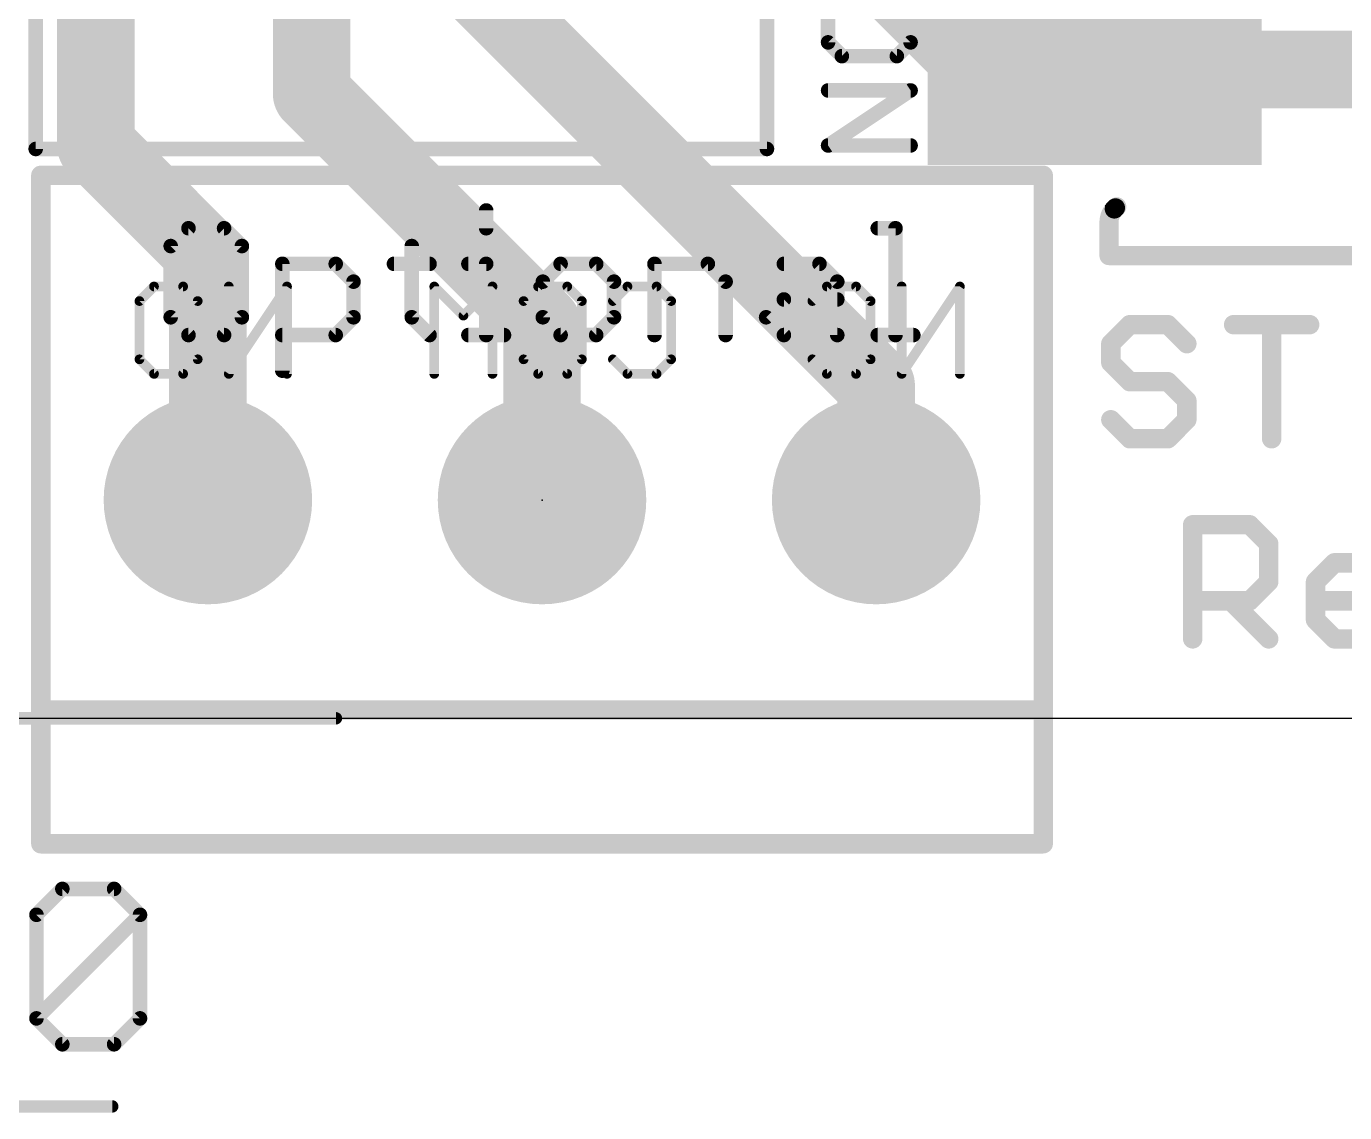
# Model space of a CAD drawing. Extents: x -4.3 to 39.5, y -6.1 to 27.1.
# Drawn here: x 10.47 to 24.28, y -4.13 to 7.25 of the extents above; entities that cross this region are included whole.
import ezdxf

# ---------------------------------------------------------------- set-up
doc = ezdxf.new("R2010")
doc.units = 0
for name, color, linetype in [('1', 12, 'CONTINUOUS'), ('17', 110, 'CONTINUOUS'), ('20', 53, 'CONTINUOUS'), ('21', 40, 'CONTINUOUS'), ('22', 6, 'CONTINUOUS'), ('23', 53, 'CONTINUOUS'), ('47', 253, 'CONTINUOUS')]:
    doc.layers.add(name, color=color, linetype=linetype)

# ---------------------------------------------------------------- blocks, each defined once
blk = doc.blocks.new('ROUNDP')
at = {"const_width": 0.5}
blk.add_lwpolyline([(0, -0.25, 1), (0, 0.25, 1), (0, -0.25)], format="xyb", dxfattribs=at)
blk = doc.blocks.new('RECT')
blk.add_solid([(-0.5, -0.5), (0.5, -0.5), (-0.5, 0.5), (0.5, 0.5)])

msp = doc.modelspace()

# ---------------------------------------------------------------- linework, layer by layer
at = {"layer": '1', "const_width": 0.8128}
for points in [[(13.462, 11.811), (13.462, 6.5405)], [(11.201, 9.752), (11.201, 6)], [(17.501, 9.752), (20.458, 6.795)], [(15.0495, 7.8105), (19.375, 3.485)], [(20.458, 6.795), (21.664, 6.795)], [(21.664, 6.795), (30.914, 6.795)], [(13.462, 6.5405), (15.875, 4.1275)], [(12.375, 4.826), (11.201, 6)], [(12.375, 4.826), (12.375, 2.286)], [(15.875, 4.1275), (15.875, 2.286)], [(19.375, 3.485), (19.375, 2.286)]]:
    msp.add_lwpolyline(points, dxfattribs=at)
at = {"layer": '1', "const_width": 0.4064}
for points in [[(20.458, 6.9982, 1), (20.458, 6.5918)], [(21.664, 6.9982, 1), (21.664, 6.5918)], [(21.664, 6.5918, 1), (21.664, 6.9982)], [(20.3143, 6.6513, 1), (20.6017, 6.9387)], [(13.6057, 6.6842, 1), (13.3183, 6.3968)], [(13.2588, 6.5405, 1), (13.6652, 6.5405)], [(11.3447, 6.1437, 1), (11.0573, 5.8563)], [(10.9978, 6, 1), (11.4042, 6)], [(12.5782, 4.826, 1), (12.1718, 4.826)], [(12.2313, 4.6823, 1), (12.5187, 4.9697)], [(16.0782, 4.1275, 1), (15.6718, 4.1275)], [(15.7313, 3.9838, 1), (16.0187, 4.2712)], [(19.5782, 3.485, 1), (19.1718, 3.485)], [(19.2313, 3.3413, 1), (19.5187, 3.6287)], [(12.1718, 2.286, 1), (12.5782, 2.286)], [(15.6718, 2.286, 1), (16.0782, 2.286)], [(19.1718, 2.286, 1), (19.5782, 2.286)]]:
    msp.add_lwpolyline(points, format="xyb", dxfattribs=at)
at = {"layer": '20'}
msp.add_line((2.54, 0), (31.623, 0), dxfattribs=at)
at = {"layer": '21'}
for points, const_width in [([(10.571, 20.962), (10.571, 5.962)], 0.1524), ([(18.231, 5.962), (18.231, 20.962)], 0.1524), ([(18.8715, 7.3664), (18.8715, 7.0783)], 0.1524), ([(19.7358, 7.0783), (19.7358, 7.3664)], 0.1524), ([(18.8715, 7.0783), (19.0155, 6.9342)], 0.1524), ([(19.5917, 6.9342), (19.7358, 7.0783)], 0.1524), ([(19.0155, 6.9342), (19.5917, 6.9342)], 0.1524), ([(18.8715, 5.9987), (19.7358, 6.5749)], 0.1524), ([(19.7358, 6.5749), (18.8715, 6.5749)], 0.1524), ([(10.571, 5.962), (18.231, 5.962)], 0.1524), ([(19.7358, 5.9987), (18.8715, 5.9987)], 0.1524), ([(10.625, 5.686), (10.625, 0.086)], 0.2032), ([(21.125, 5.686), (10.625, 5.686)], 0.2032), ([(21.125, 0.086), (21.125, 5.686)], 0.2032), ([(15.2901, 5.3182), (15.2901, 5.1318)], 0.1524), ([(21.832, 5.2778), (21.8394, 5.2925)], 0.2), ([(21.8394, 5.2925), (21.8481, 5.3066)], 0.2), ([(21.8481, 5.3066), (21.8581, 5.3202)], 0.2), ([(21.8581, 5.3202), (21.8636, 5.3268)], 0.2), ([(21.8636, 5.3268), (21.8694, 5.3332)], 0.2), ([(21.8694, 5.3332), (21.882, 5.3453)], 0.2), ([(21.882, 5.3453), (21.8959, 5.3564)], 0.2), ([(21.814, 5.195), (21.8141, 5.2024)], 0.2), ([(21.814, 5.195), (21.814, 4.845)], 0.2), ([(21.8141, 5.2024), (21.8153, 5.2174)], 0.2), ([(21.8153, 5.2174), (21.8176, 5.2326)], 0.2), ([(21.8176, 5.2326), (21.8192, 5.2402)], 0.2), ([(21.8192, 5.2402), (21.8211, 5.2478)], 0.2), ([(21.8211, 5.2478), (21.8259, 5.2629)], 0.2), ([(21.8259, 5.2629), (21.832, 5.2778)], 0.2), ([(12.1717, 5.1318), (11.9853, 4.9453)], 0.1524), ([(12.5446, 5.1318), (12.1717, 5.1318)], 0.1524), ([(12.731, 4.9453), (12.5446, 5.1318)], 0.1524), ([(19.3915, 5.1318), (19.5779, 5.1318)], 0.1524), ([(19.5779, 5.1318), (19.5779, 4.0132)], 0.1524), ([(11.9853, 4.9453), (11.9853, 4.1996)], 0.1524), ([(12.731, 4.1996), (12.731, 4.9453)], 0.1524), ([(14.5105, 4.9453), (14.5105, 4.1996)], 0.1524), ([(13.1547, 3.6404), (13.1547, 4.7589)], 0.1524), ([(13.1547, 4.7589), (13.714, 4.7589)], 0.1524), ([(13.714, 4.7589), (13.9004, 4.5725)], 0.1524), ([(14.3241, 4.7589), (14.6969, 4.7589)], 0.1524), ([(15.1037, 4.7589), (15.2901, 4.7589)], 0.1524), ([(15.2901, 4.7589), (15.2901, 4.0132)], 0.1524), ([(16.0697, 4.7589), (15.8833, 4.5725)], 0.1524), ([(16.4426, 4.7589), (16.0697, 4.7589)], 0.1524), ([(16.629, 4.5725), (16.4426, 4.7589)], 0.1524), ([(17.0527, 4.0132), (17.0527, 4.7589)], 0.1524), ([(17.0527, 4.7589), (17.612, 4.7589)], 0.1524), ([(17.612, 4.7589), (17.7984, 4.5725)], 0.1524), ([(18.4085, 4.7589), (18.7814, 4.7589)], 0.1524), ([(18.7814, 4.7589), (18.9678, 4.5725)], 0.1524), ([(21.814, 4.845), (33.314, 4.845)], 0.2), ([(13.9004, 4.5725), (13.9004, 4.1996)], 0.1524), ([(15.8833, 4.5725), (15.8833, 4.1996)], 0.1524), ([(16.629, 4.1996), (16.629, 4.5725)], 0.1524), ([(17.7984, 4.5725), (17.7984, 4.0132)], 0.1524), ([(18.9678, 4.5725), (18.9678, 4.0132)], 0.1524), ([(18.2221, 4.1996), (18.4085, 4.3861)], 0.1524), ([(18.4085, 4.3861), (18.9678, 4.3861)], 0.1524), ([(11.9853, 4.1996), (12.1717, 4.0132)], 0.1524), ([(12.5446, 4.0132), (12.731, 4.1996)], 0.1524), ([(13.9004, 4.1996), (13.714, 4.0132)], 0.1524), ([(14.5105, 4.1996), (14.6969, 4.0132)], 0.1524), ([(15.8833, 4.1996), (16.0697, 4.0132)], 0.1524), ([(16.4426, 4.0132), (16.629, 4.1996)], 0.1524), ([(18.4085, 4.0132), (18.2221, 4.1996)], 0.1524), ([(22.0322, 4.1222), (21.8331, 3.923)], 0.2032), ([(22.4305, 4.1222), (22.0322, 4.1222)], 0.2032), ([(22.6296, 3.923), (22.4305, 4.1222)], 0.2032), ([(23.1194, 4.1222), (23.916, 4.1222)], 0.2032), ([(23.5177, 2.9274), (23.5177, 4.1222)], 0.2032), ([(12.1717, 4.0132), (12.5446, 4.0132)], 0.1524), ([(13.714, 4.0132), (13.1547, 4.0132)], 0.1524), ([(15.1037, 4.0132), (15.4765, 4.0132)], 0.1524), ([(16.0697, 4.0132), (16.4426, 4.0132)], 0.1524), ([(18.9678, 4.0132), (18.4085, 4.0132)], 0.1524), ([(19.3915, 4.0132), (19.7643, 4.0132)], 0.1524), ([(21.8331, 3.923), (21.8331, 3.7239)], 0.2032), ([(21.8331, 3.7239), (22.0322, 3.5248)], 0.2032), ([(22.0322, 3.5248), (22.4305, 3.5248)], 0.2032), ([(22.4305, 3.5248), (22.6296, 3.3256)], 0.2032), ([(22.6296, 3.3256), (22.6296, 3.1265)], 0.2032), ([(22.0322, 2.9274), (21.8331, 3.1265)], 0.2032), ([(22.6296, 3.1265), (22.4305, 2.9274)], 0.2032), ([(22.4305, 2.9274), (22.0322, 2.9274)], 0.2032), ([(22.6906, 0.8319), (22.6906, 2.0267)], 0.2032), ([(22.6906, 2.0267), (23.2881, 2.0267)], 0.2032), ([(23.2881, 2.0267), (23.4872, 1.8275)], 0.2032), ([(23.4872, 1.8275), (23.4872, 1.4293)], 0.2032), ([(23.977, 1.4293), (24.1761, 1.6284)], 0.2032), ([(24.1761, 1.6284), (24.5744, 1.6284)], 0.2032), ([(23.4872, 1.4293), (23.2881, 1.2301)], 0.2032), ([(23.977, 1.031), (23.977, 1.4293)], 0.2032), ([(23.2881, 1.2301), (22.6906, 1.2301)], 0.2032), ([(23.0889, 1.2301), (23.4872, 0.8319)], 0.2032), ([(24.7735, 1.2301), (23.977, 1.2301)], 0.2032), ([(24.1761, 0.8319), (23.977, 1.031)], 0.2032), ([(24.5744, 0.8319), (24.1761, 0.8319)], 0.2032), ([(10.625, 0.086), (10.625, -1.314)], 0.2032), ([(10.625, 0.086), (21.125, 0.086)], 0.2032), ([(21.125, -1.314), (21.125, 0.086)], 0.2032), ([(10.625, -1.314), (21.125, -1.314)], 0.2032)]:
    msp.add_lwpolyline(points, dxfattribs=dict(at, const_width=const_width))
for points, const_width in [([(18.8984, 7.1052, 1), (18.8445, 7.0513)], 0.0762), ([(18.8334, 7.0783, 1), (18.9096, 7.0783)], 0.0762), ([(19.6977, 7.0783, 1), (19.7739, 7.0783)], 0.0762), ([(19.7627, 7.0513, 1), (19.7089, 7.1052)], 0.0762), ([(19.0155, 6.9723, 1), (19.0155, 6.8961)], 0.0762), ([(18.9886, 6.9073, 1), (19.0425, 6.9611)], 0.0762), ([(19.5648, 6.9611, 1), (19.6187, 6.9073)], 0.0762), ([(19.5917, 6.8961, 1), (19.5917, 6.9723)], 0.0762), ([(18.8715, 6.613, 1), (18.8715, 6.5368)], 0.0762), ([(19.7569, 6.5432, 1), (19.7147, 6.6066)], 0.0762), ([(19.7358, 6.5368, 1), (19.7358, 6.613)], 0.0762), ([(10.571, 6.0001, 1), (10.571, 5.9239)], 0.0762), ([(10.5329, 5.962, 1), (10.6091, 5.962)], 0.0762), ([(18.1929, 5.962, 1), (18.2691, 5.962)], 0.0762), ([(18.231, 5.9239, 1), (18.231, 6.0001)], 0.0762), ([(18.8503, 6.0304, 1), (18.8926, 5.967)], 0.0762), ([(18.8715, 6.0368, 1), (18.8715, 5.9606)], 0.0762), ([(19.7358, 5.9606, 1), (19.7358, 6.0368)], 0.0762), ([(10.6758, 5.686, 1), (10.5742, 5.686)], 0.1016), ([(10.625, 5.7368, 1), (10.625, 5.6352)], 0.1016), ([(21.1758, 5.686, 1), (21.0742, 5.686)], 0.1016), ([(21.125, 5.6352, 1), (21.125, 5.7368)], 0.1016), ([(15.3282, 5.3182, 1), (15.252, 5.3182)], 0.0762), ([(21.8841, 5.27, 1), (21.7947, 5.315)], 0.1), ([(21.8078, 5.3362, 1), (21.8884, 5.277)], 0.1), ([(21.8907, 5.2803, 1), (21.8055, 5.3329)], 0.1), ([(21.8197, 5.3522, 1), (21.8965, 5.2882)], 0.1), ([(21.8266, 5.3604, 1), (21.9006, 5.2932)], 0.1), ([(21.8984, 5.2906, 1), (21.8178, 5.3498)], 0.1), ([(21.8348, 5.3693, 1), (21.904, 5.2971)], 0.1), ([(21.902, 5.2948, 1), (21.8252, 5.3588)], 0.1), ([(21.8508, 5.3844, 1), (21.9132, 5.3062)], 0.1), ([(21.9064, 5.2996, 1), (21.8324, 5.3668)], 0.1), ([(21.9166, 5.3092, 1), (21.8474, 5.3814)], 0.1), ([(21.9271, 5.3173, 1), (21.8647, 5.3955)], 0.1), ([(21.864, 5.195, 1), (21.764, 5.195)], 0.1), ([(21.8641, 5.2017, 1), (21.7641, 5.2031)], 0.1), ([(21.7643, 5.2064, 1), (21.8639, 5.1984)], 0.1), ([(21.7659, 5.2249, 1), (21.8647, 5.2099)], 0.1), ([(21.8651, 5.2134, 1), (21.7655, 5.2214)], 0.1), ([(21.7687, 5.2429, 1), (21.8665, 5.2223)], 0.1), ([(21.867, 5.2251, 1), (21.7682, 5.2401)], 0.1), ([(21.7707, 5.2523, 1), (21.8677, 5.2281)], 0.1), ([(21.8681, 5.2299, 1), (21.7703, 5.2505)], 0.1), ([(21.7734, 5.2629, 1), (21.8688, 5.2327)], 0.1), ([(21.8696, 5.2357, 1), (21.7726, 5.2599)], 0.1), ([(21.7796, 5.2818, 1), (21.8722, 5.244)], 0.1), ([(21.8736, 5.2478, 1), (21.7782, 5.278)], 0.1), ([(21.7873, 5.3003, 1), (21.8767, 5.2553)], 0.1), ([(21.8783, 5.2589, 1), (21.7857, 5.2967)], 0.1), ([(21.7968, 5.3188, 1), (21.882, 5.2662)], 0.1), ([(12.1717, 5.1699, 1), (12.1717, 5.0937)], 0.0762), ([(12.1987, 5.1048, 1), (12.1448, 5.1587)], 0.0762), ([(12.5715, 5.1587, 1), (12.5176, 5.1048)], 0.0762), ([(12.5446, 5.0937, 1), (12.5446, 5.1699)], 0.0762), ([(15.252, 5.1318, 1), (15.3282, 5.1318)], 0.0762), ([(19.3915, 5.1699, 1), (19.3915, 5.0937)], 0.0762), ([(19.616, 5.1318, 1), (19.5398, 5.1318)], 0.0762), ([(19.5779, 5.0937, 1), (19.5779, 5.1699)], 0.0762), ([(21.764, 5.1957, 1), (21.864, 5.1943)], 0.1), ([(12.0234, 4.9453, 1), (11.9472, 4.9453)], 0.0762), ([(11.9584, 4.9723, 1), (12.0122, 4.9184)], 0.0762), ([(12.7691, 4.9453, 1), (12.6929, 4.9453)], 0.0762), ([(12.7041, 4.9184, 1), (12.7579, 4.9723)], 0.0762), ([(14.5486, 4.9453, 1), (14.4724, 4.9453)], 0.0762), ([(13.1928, 4.7589, 1), (13.1166, 4.7589)], 0.0762), ([(13.1547, 4.797, 1), (13.1547, 4.7208)], 0.0762), ([(13.7409, 4.7858, 1), (13.687, 4.732)], 0.0762), ([(13.714, 4.7208, 1), (13.714, 4.797)], 0.0762), ([(14.3241, 4.797, 1), (14.3241, 4.7208)], 0.0762), ([(14.6969, 4.7208, 1), (14.6969, 4.797)], 0.0762), ([(15.1037, 4.797, 1), (15.1037, 4.7208)], 0.0762), ([(15.3282, 4.7589, 1), (15.252, 4.7589)], 0.0762), ([(15.2901, 4.7208, 1), (15.2901, 4.797)], 0.0762), ([(16.0697, 4.797, 1), (16.0697, 4.7208)], 0.0762), ([(16.0967, 4.732, 1), (16.0428, 4.7858)], 0.0762), ([(16.4695, 4.7858, 1), (16.4156, 4.732)], 0.0762), ([(16.4426, 4.7208, 1), (16.4426, 4.797)], 0.0762), ([(17.0908, 4.7589, 1), (17.0146, 4.7589)], 0.0762), ([(17.0527, 4.797, 1), (17.0527, 4.7208)], 0.0762), ([(17.6389, 4.7858, 1), (17.585, 4.732)], 0.0762), ([(17.612, 4.7208, 1), (17.612, 4.797)], 0.0762), ([(18.4085, 4.797, 1), (18.4085, 4.7208)], 0.0762), ([(18.8083, 4.7858, 1), (18.7544, 4.732)], 0.0762), ([(18.7814, 4.7208, 1), (18.7814, 4.797)], 0.0762), ([(21.814, 4.895, 1), (21.814, 4.795)], 0.1), ([(21.764, 4.845, 1), (21.864, 4.845)], 0.1), ([(13.9385, 4.5725, 1), (13.8623, 4.5725)], 0.0762), ([(13.8735, 4.5455, 1), (13.9273, 4.5994)], 0.0762), ([(15.8563, 4.5994, 1), (15.9102, 4.5455)], 0.0762), ([(15.9214, 4.5725, 1), (15.8452, 4.5725)], 0.0762), ([(16.6671, 4.5725, 1), (16.5909, 4.5725)], 0.0762), ([(16.6021, 4.5455, 1), (16.6559, 4.5994)], 0.0762), ([(17.8365, 4.5725, 1), (17.7603, 4.5725)], 0.0762), ([(17.7714, 4.5455, 1), (17.8253, 4.5994)], 0.0762), ([(19.0059, 4.5725, 1), (18.9297, 4.5725)], 0.0762), ([(18.9408, 4.5455, 1), (18.9947, 4.5994)], 0.0762), ([(18.4085, 4.4242, 1), (18.4085, 4.3479)], 0.0762), ([(18.4355, 4.3591, 1), (18.3816, 4.413)], 0.0762), ([(18.9678, 4.3479, 1), (18.9678, 4.4242)], 0.0762), ([(12.0122, 4.2266, 1), (11.9584, 4.1727)], 0.0762), ([(11.9472, 4.1996, 1), (12.0234, 4.1996)], 0.0762), ([(12.6929, 4.1996, 1), (12.7691, 4.1996)], 0.0762), ([(12.7579, 4.1727, 1), (12.7041, 4.2266)], 0.0762), ([(13.8623, 4.1996, 1), (13.9385, 4.1996)], 0.0762), ([(13.9273, 4.1727, 1), (13.8735, 4.2266)], 0.0762), ([(14.5375, 4.2266, 1), (14.4836, 4.1727)], 0.0762), ([(14.4724, 4.1996, 1), (14.5486, 4.1996)], 0.0762), ([(15.9102, 4.2266, 1), (15.8563, 4.1727)], 0.0762), ([(15.8452, 4.1996, 1), (15.9214, 4.1996)], 0.0762), ([(16.5909, 4.1996, 1), (16.6671, 4.1996)], 0.0762), ([(16.6559, 4.1727, 1), (16.6021, 4.2266)], 0.0762), ([(18.249, 4.2266, 1), (18.1951, 4.1727)], 0.0762), ([(18.1951, 4.2266, 1), (18.249, 4.1727)], 0.0762), ([(22.0322, 4.173, 1), (22.0322, 4.0714)], 0.1016), ([(22.0681, 4.0862, 1), (21.9963, 4.1581)], 0.1016), ([(22.4664, 4.1581, 1), (22.3946, 4.0862)], 0.1016), ([(22.4305, 4.0714, 1), (22.4305, 4.173)], 0.1016), ([(23.1194, 4.173, 1), (23.1194, 4.0714)], 0.1016), ([(23.5685, 4.1222, 1), (23.4669, 4.1222)], 0.1016), ([(23.916, 4.0714, 1), (23.916, 4.173)], 0.1016), ([(12.1717, 4.0513, 1), (12.1717, 3.9751)], 0.0762), ([(12.1448, 3.9863, 1), (12.1987, 4.0401)], 0.0762), ([(12.5176, 4.0401, 1), (12.5715, 3.9863)], 0.0762), ([(12.5446, 3.9751, 1), (12.5446, 4.0513)], 0.0762), ([(13.1547, 4.0513, 1), (13.1547, 3.9751)], 0.0762), ([(13.687, 4.0401, 1), (13.7409, 3.9863)], 0.0762), ([(13.714, 3.9751, 1), (13.714, 4.0513)], 0.0762), ([(14.67, 3.9863, 1), (14.7239, 4.0401)], 0.0762), ([(15.1037, 4.0513, 1), (15.1037, 3.9751)], 0.0762), ([(15.252, 4.0132, 1), (15.3282, 4.0132)], 0.0762), ([(15.4765, 3.9751, 1), (15.4765, 4.0513)], 0.0762), ([(16.0697, 4.0513, 1), (16.0697, 3.9751)], 0.0762), ([(16.0428, 3.9863, 1), (16.0967, 4.0401)], 0.0762), ([(16.4156, 4.0401, 1), (16.4695, 3.9863)], 0.0762), ([(16.4426, 3.9751, 1), (16.4426, 4.0513)], 0.0762), ([(17.0146, 4.0132, 1), (17.0908, 4.0132)], 0.0762), ([(17.7603, 4.0132, 1), (17.8365, 4.0132)], 0.0762), ([(18.4085, 4.0513, 1), (18.4085, 3.9751)], 0.0762), ([(18.3816, 3.9863, 1), (18.4355, 4.0401)], 0.0762), ([(18.9297, 4.0132, 1), (19.0059, 4.0132)], 0.0762), ([(18.9678, 3.9751, 1), (18.9678, 4.0513)], 0.0762), ([(19.3915, 4.0513, 1), (19.3915, 3.9751)], 0.0762), ([(19.5398, 4.0132, 1), (19.616, 4.0132)], 0.0762), ([(19.7643, 3.9751, 1), (19.7643, 4.0513)], 0.0762), ([(21.8839, 3.923, 1), (21.7823, 3.923)], 0.1016), ([(21.7972, 3.959, 1), (21.869, 3.8871)], 0.1016), ([(22.5937, 3.8871, 1), (22.6656, 3.959)], 0.1016), ([(21.869, 3.7598, 1), (21.7972, 3.688)], 0.1016), ([(21.7823, 3.7239, 1), (21.8839, 3.7239)], 0.1016), ([(13.1166, 3.6404, 1), (13.1928, 3.6404)], 0.0762), ([(22.0322, 3.5756, 1), (22.0322, 3.474)], 0.1016), ([(21.9963, 3.4888, 1), (22.0681, 3.5607)], 0.1016), ([(22.4664, 3.5607, 1), (22.3946, 3.4888)], 0.1016), ([(22.4305, 3.474, 1), (22.4305, 3.5756)], 0.1016), ([(22.6804, 3.3256, 1), (22.5788, 3.3256)], 0.1016), ([(22.5937, 3.2897, 1), (22.6656, 3.3615)], 0.1016), ([(21.869, 3.1624, 1), (21.7972, 3.0906)], 0.1016), ([(22.5788, 3.1265, 1), (22.6804, 3.1265)], 0.1016), ([(22.6656, 3.0906, 1), (22.5937, 3.1624)], 0.1016), ([(22.0322, 2.9782, 1), (22.0322, 2.8765)], 0.1016), ([(21.9963, 2.8914, 1), (22.0681, 2.9633)], 0.1016), ([(22.3946, 2.9633, 1), (22.4664, 2.8914)], 0.1016), ([(22.4305, 2.8765, 1), (22.4305, 2.9782)], 0.1016), ([(23.4669, 2.9274, 1), (23.5685, 2.9274)], 0.1016), ([(22.7414, 2.0267, 1), (22.6398, 2.0267)], 0.1016), ([(22.6906, 2.0775, 1), (22.6906, 1.9759)], 0.1016), ([(23.324, 2.0626, 1), (23.2521, 1.9907)], 0.1016), ([(23.2881, 1.9759, 1), (23.2881, 2.0775)], 0.1016), ([(23.538, 1.8275, 1), (23.4364, 1.8275)], 0.1016), ([(23.4513, 1.7916, 1), (23.5231, 1.8635)], 0.1016), ([(24.1761, 1.6792, 1), (24.1761, 1.5776)], 0.1016), ([(24.212, 1.5925, 1), (24.1402, 1.6643)], 0.1016), ([(23.5231, 1.3933, 1), (23.4513, 1.4652)], 0.1016), ([(24.0278, 1.4293, 1), (23.9262, 1.4293)], 0.1016), ([(23.4364, 1.4293, 1), (23.538, 1.4293)], 0.1016), ([(23.9411, 1.4652, 1), (24.0129, 1.3933)], 0.1016), ([(22.6906, 1.2809, 1), (22.6906, 1.1793)], 0.1016), ([(23.1248, 1.266, 1), (23.053, 1.1942)], 0.1016), ([(23.2521, 1.266, 1), (23.324, 1.1942)], 0.1016), ([(23.2881, 1.1793, 1), (23.2881, 1.2809)], 0.1016), ([(23.977, 1.2809, 1), (23.977, 1.1793)], 0.1016), ([(24.0129, 1.0669, 1), (23.9411, 0.9951)], 0.1016), ([(23.9262, 1.031, 1), (24.0278, 1.031)], 0.1016), ([(22.6398, 0.8319, 1), (22.7414, 0.8319)], 0.1016), ([(23.4513, 0.7959, 1), (23.5231, 0.8678)], 0.1016), ([(24.1761, 0.8827, 1), (24.1761, 0.7811)], 0.1016), ([(24.1402, 0.7959, 1), (24.212, 0.8678)], 0.1016), ([(10.6758, 0.086, 1), (10.5742, 0.086)], 0.1016), ([(10.625, 0.1368, 1), (10.625, 0.0352)], 0.1016), ([(21.1758, 0.086, 1), (21.0742, 0.086)], 0.1016), ([(21.125, 0.0352, 1), (21.125, 0.1368)], 0.1016), ([(10.5742, 0.086, 1), (10.6758, 0.086)], 0.1016), ([(21.0742, 0.086, 1), (21.1758, 0.086)], 0.1016), ([(10.625, -1.2632, 1), (10.625, -1.3648)], 0.1016), ([(21.125, -1.3648, 1), (21.125, -1.2632)], 0.1016), ([(10.5742, -1.314, 1), (10.6758, -1.314)], 0.1016), ([(21.0742, -1.314, 1), (21.1758, -1.314)], 0.1016)]:
    msp.add_lwpolyline(points, format="xyb", dxfattribs=dict(at, const_width=const_width))
at = {"layer": '22', "const_width": 0.1016}
for points in [[(11.6581, 4.3695), (11.8106, 4.522)], [(11.8106, 4.522), (12.1157, 4.522)], [(12.1157, 4.522), (12.2682, 4.3695)], [(13.2037, 4.522), (12.5936, 3.6068)], [(12.5936, 3.6068), (12.5936, 4.522)], [(13.2037, 3.6068), (13.2037, 4.522)], [(15.0514, 4.2169), (14.7463, 4.522)], [(14.7463, 4.522), (14.7463, 3.6068)], [(15.3564, 4.522), (15.0514, 4.2169)], [(15.3564, 3.6068), (15.3564, 4.522)], [(15.6818, 4.3695), (15.8344, 4.522)], [(15.8344, 4.522), (16.1394, 4.522)], [(16.1394, 4.522), (16.292, 4.3695)], [(16.6174, 4.3695), (16.7699, 4.522)], [(16.7699, 4.522), (17.075, 4.522)], [(17.075, 4.522), (17.2275, 4.3695)], [(18.7066, 4.3695), (18.8591, 4.522)], [(18.8591, 4.522), (19.1642, 4.522)], [(19.1642, 4.522), (19.3167, 4.3695)], [(20.2522, 4.522), (19.6421, 3.6068)], [(19.6421, 3.6068), (19.6421, 4.522)], [(20.2522, 3.6068), (20.2522, 4.522)], [(11.6581, 3.7593), (11.6581, 4.3695)], [(12.2682, 4.3695), (12.2682, 3.7593)], [(15.6818, 3.7593), (15.6818, 4.3695)], [(16.292, 4.3695), (16.292, 3.7593)], [(17.2275, 4.3695), (17.2275, 3.7593)], [(19.3167, 4.3695), (19.3167, 3.7593)], [(11.8106, 3.6068), (11.6581, 3.7593)], [(12.2682, 3.7593), (12.1157, 3.6068)], [(15.8344, 3.6068), (15.6818, 3.7593)], [(16.292, 3.7593), (16.1394, 3.6068)], [(16.7699, 3.6068), (16.6174, 3.7593)], [(17.2275, 3.7593), (17.075, 3.6068)], [(18.8591, 3.6068), (18.7066, 3.7593)], [(19.3167, 3.7593), (19.1642, 3.6068)], [(12.1157, 3.6068), (11.8106, 3.6068)], [(16.1394, 3.6068), (15.8344, 3.6068)], [(17.075, 3.6068), (16.7699, 3.6068)], [(19.1642, 3.6068), (18.8591, 3.6068)]]:
    msp.add_lwpolyline(points, dxfattribs=at)
at = {"layer": '22', "const_width": 0.0508}
for points in [[(11.8106, 4.5474, 1), (11.8106, 4.4966)], [(11.8286, 4.504, 1), (11.7926, 4.5399)], [(12.1336, 4.5399, 1), (12.0977, 4.504)], [(12.1157, 4.4966, 1), (12.1157, 4.5474)], [(12.619, 4.522, 1), (12.5682, 4.522)], [(13.2291, 4.522, 1), (13.1783, 4.522)], [(13.2249, 4.5079, 1), (13.1826, 4.5361)], [(14.7717, 4.522, 1), (14.7209, 4.522)], [(14.7643, 4.5399, 1), (14.7284, 4.504)], [(15.3818, 4.522, 1), (15.331, 4.522)], [(15.3744, 4.504, 1), (15.3385, 4.5399)], [(15.8344, 4.5474, 1), (15.8344, 4.4966)], [(15.8523, 4.504, 1), (15.8164, 4.5399)], [(16.1574, 4.5399, 1), (16.1215, 4.504)], [(16.1394, 4.4966, 1), (16.1394, 4.5474)], [(16.7699, 4.5474, 1), (16.7699, 4.4966)], [(16.7878, 4.504, 1), (16.7519, 4.5399)], [(17.0929, 4.5399, 1), (17.057, 4.504)], [(17.075, 4.4966, 1), (17.075, 4.5474)], [(18.8591, 4.5474, 1), (18.8591, 4.4966)], [(18.8771, 4.504, 1), (18.8411, 4.5399)], [(19.1821, 4.5399, 1), (19.1462, 4.504)], [(19.1642, 4.4966, 1), (19.1642, 4.5474)], [(19.6675, 4.522, 1), (19.6167, 4.522)], [(20.2776, 4.522, 1), (20.2268, 4.522)], [(20.2734, 4.5079, 1), (20.2311, 4.5361)], [(11.6835, 4.3695, 1), (11.6327, 4.3695)], [(12.2936, 4.3695, 1), (12.2428, 4.3695)], [(15.7072, 4.3695, 1), (15.6564, 4.3695)], [(16.3174, 4.3695, 1), (16.2666, 4.3695)], [(17.2529, 4.3695, 1), (17.2021, 4.3695)], [(19.3421, 4.3695, 1), (19.2913, 4.3695)], [(11.6401, 4.3874, 1), (11.676, 4.3515)], [(12.2502, 4.3515, 1), (12.2862, 4.3874)], [(15.6639, 4.3874, 1), (15.6998, 4.3515)], [(16.274, 4.3515, 1), (16.3099, 4.3874)], [(16.5994, 4.3874, 1), (16.6353, 4.3515)], [(17.2095, 4.3515, 1), (17.2454, 4.3874)], [(18.6886, 4.3874, 1), (18.7245, 4.3515)], [(19.2987, 4.3515, 1), (19.3347, 4.3874)], [(15.0334, 4.2349, 1), (15.0693, 4.199)], [(15.0334, 4.199, 1), (15.0693, 4.2349)], [(11.676, 3.7773, 1), (11.6401, 3.7414)], [(11.6327, 3.7593, 1), (11.6835, 3.7593)], [(12.2428, 3.7593, 1), (12.2936, 3.7593)], [(12.2862, 3.7414, 1), (12.2502, 3.7773)], [(15.6564, 3.7593, 1), (15.7072, 3.7593)], [(15.6998, 3.7773, 1), (15.6639, 3.7414)], [(16.2666, 3.7593, 1), (16.3174, 3.7593)], [(16.3099, 3.7414, 1), (16.274, 3.7773)], [(16.6353, 3.7773, 1), (16.5994, 3.7414)], [(17.2021, 3.7593, 1), (17.2529, 3.7593)], [(17.2454, 3.7414, 1), (17.2095, 3.7773)], [(18.7245, 3.7773, 1), (18.6886, 3.7414)], [(19.2913, 3.7593, 1), (19.3421, 3.7593)], [(19.3347, 3.7414, 1), (19.2987, 3.7773)], [(11.8106, 3.6322, 1), (11.8106, 3.5814)], [(11.7926, 3.5888, 1), (11.8286, 3.6248)], [(12.0977, 3.6248, 1), (12.1336, 3.5888)], [(12.1157, 3.5814, 1), (12.1157, 3.6322)], [(12.5725, 3.6209, 1), (12.6147, 3.5927)], [(12.5682, 3.6068, 1), (12.619, 3.6068)], [(13.1783, 3.6068, 1), (13.2291, 3.6068)], [(14.7209, 3.6068, 1), (14.7717, 3.6068)], [(15.331, 3.6068, 1), (15.3818, 3.6068)], [(15.8344, 3.6322, 1), (15.8344, 3.5814)], [(15.8164, 3.5888, 1), (15.8523, 3.6248)], [(16.1215, 3.6248, 1), (16.1574, 3.5888)], [(16.1394, 3.5814, 1), (16.1394, 3.6322)], [(16.7699, 3.6322, 1), (16.7699, 3.5814)], [(16.7519, 3.5888, 1), (16.7878, 3.6248)], [(17.057, 3.6248, 1), (17.0929, 3.5888)], [(17.075, 3.5814, 1), (17.075, 3.6322)], [(18.8591, 3.6322, 1), (18.8591, 3.5814)], [(18.8411, 3.5888, 1), (18.8771, 3.6248)], [(19.1462, 3.6248, 1), (19.1821, 3.5888)], [(19.1642, 3.5814, 1), (19.1642, 3.6322)], [(19.621, 3.6209, 1), (19.6632, 3.5927)], [(19.6167, 3.6068, 1), (19.6675, 3.6068)], [(20.2268, 3.6068, 1), (20.2776, 3.6068)]]:
    msp.add_lwpolyline(points, format="xyb", dxfattribs=at)
at = {"layer": '23'}
msp.add_point((15.875, 2.286), dxfattribs=at)
at = {"layer": '47'}
for points, const_width in [([(13.716, 0), (-4.236, 0)], 0.13), ([(10.5791, -2.0575), (10.8503, -1.7863)], 0.1524), ([(10.8503, -1.7863), (11.3926, -1.7863)], 0.1524), ([(11.3926, -1.7863), (11.6638, -2.0575)], 0.1524), ([(10.5791, -3.1421), (10.5791, -2.0575)], 0.1524), ([(10.5791, -3.1421), (11.6638, -2.0575)], 0.1524), ([(11.6638, -2.0575), (11.6638, -3.1421)], 0.1524), ([(10.8503, -3.4133), (10.5791, -3.1421)], 0.1524), ([(11.6638, -3.1421), (11.3926, -3.4133)], 0.1524), ([(11.3926, -3.4133), (10.8503, -3.4133)], 0.1524), ([(3.875, -4.064), (11.3728, -4.064)], 0.13)]:
    msp.add_lwpolyline(points, dxfattribs=dict(at, const_width=const_width))
for points, const_width in [([(13.716, -0.0325, 1), (13.716, 0.0325)], 0.065), ([(10.8503, -1.7482, 1), (10.8503, -1.8244)], 0.0762), ([(10.8772, -1.8133, 1), (10.8233, -1.7594)], 0.0762), ([(11.4195, -1.7594, 1), (11.3656, -1.8133)], 0.0762), ([(11.3926, -1.8244, 1), (11.3926, -1.7482)], 0.0762), ([(10.5521, -2.0305, 1), (10.606, -2.0844)], 0.0762), ([(10.6172, -2.0575, 1), (10.541, -2.0575)], 0.0762), ([(11.7019, -2.0575, 1), (11.6257, -2.0575)], 0.0762), ([(11.6907, -2.0844, 1), (11.6368, -2.0305)], 0.0762), ([(11.6368, -2.0844, 1), (11.6907, -2.0305)], 0.0762), ([(10.606, -3.1152, 1), (10.5521, -3.1691)], 0.0762), ([(10.5521, -3.1152, 1), (10.606, -3.1691)], 0.0762), ([(10.541, -3.1421, 1), (10.6172, -3.1421)], 0.0762), ([(11.6257, -3.1421, 1), (11.7019, -3.1421)], 0.0762), ([(11.6907, -3.1691, 1), (11.6368, -3.1152)], 0.0762), ([(10.8503, -3.3752, 1), (10.8503, -3.4514)], 0.0762), ([(10.8233, -3.4402, 1), (10.8772, -3.3864)], 0.0762), ([(11.3656, -3.3864, 1), (11.4195, -3.4402)], 0.0762), ([(11.3926, -3.4514, 1), (11.3926, -3.3752)], 0.0762), ([(11.3728, -4.0965, 1), (11.3728, -4.0315)], 0.065)]:
    msp.add_lwpolyline(points, format="xyb", dxfattribs=dict(at, const_width=const_width))

# ---------------------------------------------------------------- block references
at = {"layer": '1', "xscale": 3.5, "yscale": 2}
msp.add_blockref('RECT', (21.664, 6.795), dxfattribs=at)
at = {"layer": '17', "xscale": 2.1844, "yscale": 2.1844}
for p in [(12.375, 2.286), (12.375, 2.286), (15.875, 2.286), (15.875, 2.286), (19.375, 2.286), (19.375, 2.286)]:
    msp.add_blockref('ROUNDP', p, dxfattribs=at)

doc.saveas('drawing.dxf')
